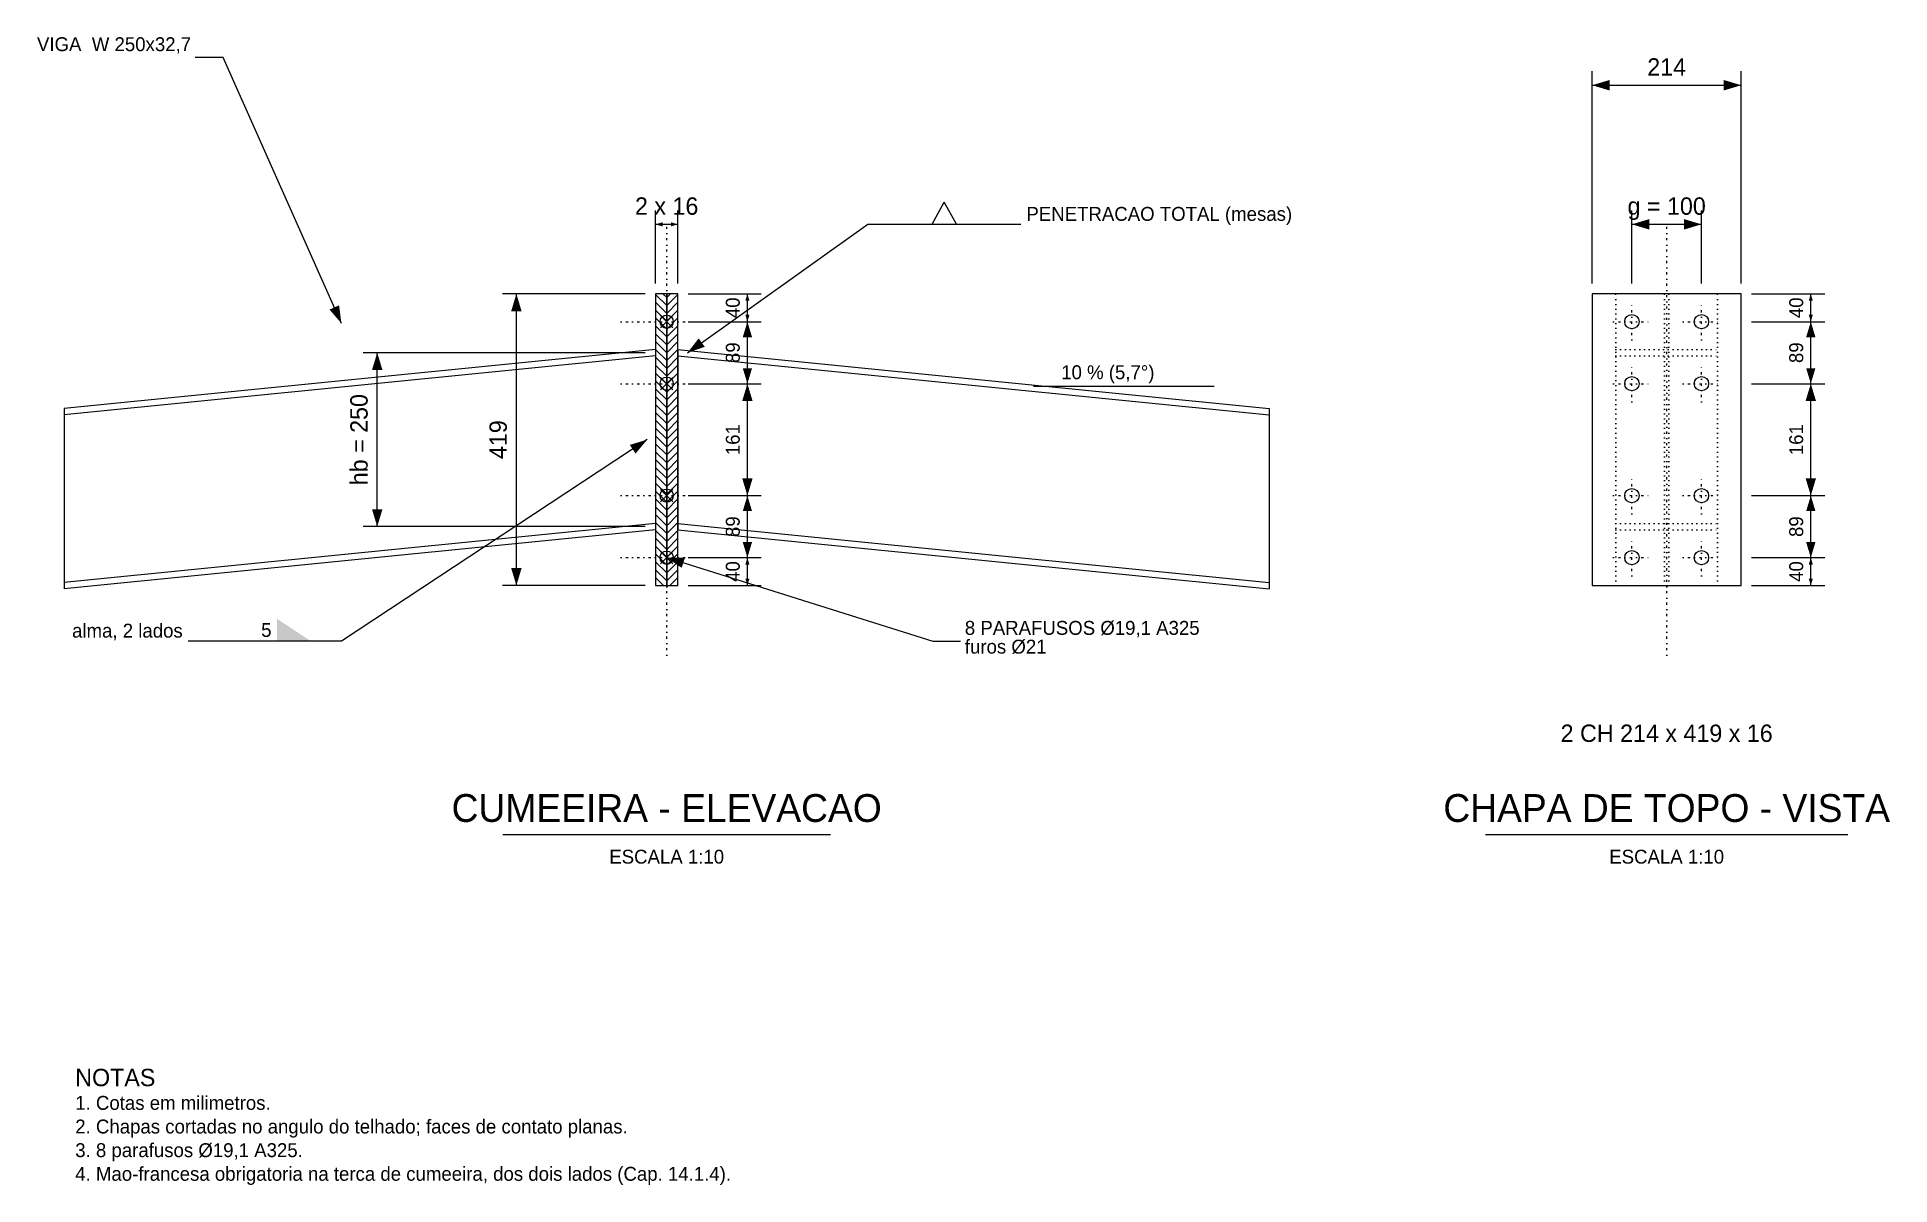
# Model space of a CAD drawing. Header units: millimetres. Extents: x -905 to 1758, y -1201 to 449.
import ezdxf
from ezdxf.enums import TextEntityAlignment as Align

# ---------------------------------------------------------------- set-up
doc = ezdxf.new("R2010")
doc.units = ezdxf.units.MM
doc.linetypes.add('CENTER', pattern=[16.375, 0.5, -6.35, 3.175, -6.35])
doc.linetypes.add('HIDDEN', pattern=[10.024999999999999, 0.5, -6.35, 3.175])
for name, color, linetype in [('ACO', 7, 'CONTINUOUS'), ('ACO-FINO', 8, 'CONTINUOUS'), ('COTA', 3, 'CONTINUOUS'), ('EIXO', 1, 'CENTER'), ('FURO', 5, 'CONTINUOUS'), ('HACHURA', 8, 'CONTINUOUS'), ('OCULTA', 8, 'HIDDEN'), ('PARAFUSO', 5, 'CONTINUOUS'), ('SOLDA', 2, 'CONTINUOUS'), ('TEXTO', 7, 'CONTINUOUS')]:
    doc.layers.add(name, color=color, linetype=linetype)
doc.styles.get("Standard").update_dxf_attribs({"font": 'txt', "width": 0.85})

msp = doc.modelspace()

# ---------------------------------------------------------------- linework, layer by layer
at = {"layer": 'ACO'}
for p, q in [((-16, 0), (-866, -85)), ((-16, 0), (-16, -259.2868)), ((16, 0), (866, -85)), ((16, 0), (16, -259.2868)), ((-16, -9.1454), (-866, -94.1454)), ((16, -9.1454), (866, -94.1454)), ((-16, -250.1414), (-866, -335.1414)), ((-16, -259.2868), (-866, -344.2868)), ((16, -250.1414), (866, -335.1414)), ((16, -259.2868), (866, -344.2868))]:
    msp.add_line(p, q, dxfattribs=at)
for points in [[(-16, -339.2868), (0, -339.2868), (0, 80), (-16, 80)], [(0, -339.2868), (16, -339.2868), (16, 80), (0, 80)], [(1330, -339.2868), (1544.3, -339.2868), (1544.3, 80), (1330, 80)]]:
    msp.add_lwpolyline(points, close=True, dxfattribs=at)
at = {"layer": 'ACO-FINO'}
for p, q in [((-866, -85), (-866, -344.2868)), ((866, -85), (866, -344.2868))]:
    msp.add_line(p, q, dxfattribs=at)
at = {"layer": 'COTA'}
for p, q in [((1330, 95), (1330, 400)), ((1544.3, 95), (1544.3, 400)), ((1330, 380), (1544.3, 380)), ((-16, 95), (-16, 200)), ((16, 95), (16, 200)), ((1387.15, 95), (1387.15, 200)), ((1487.15, 95), (1487.15, 200)), ((-16, 180), (16, 180)), ((1387.15, 180), (1487.15, 180)), ((-31, 80), (-236, 80)), ((-216, -339.2868), (-216, 80)), ((31, 80), (136, 80)), ((116, 40), (116, 80)), ((1559.3, 80), (1664.3, 80)), ((1644.3, 40), (1644.3, 80)), ((31, 40), (136, 40)), ((31, 40), (136, 40)), ((116, -49.1454), (116, 40)), ((1559.3, 40), (1664.3, 40)), ((1559.3, 40), (1664.3, 40)), ((1644.3, -49.1454), (1644.3, 40)), ((-31, -4.5727), (-436, -4.5727)), ((-416, -254.7141), (-416, -4.5727)), ((31, -49.1454), (136, -49.1454)), ((31, -49.1454), (136, -49.1454)), ((116, -210.1414), (116, -49.1454)), ((527, -52.7), (787, -52.7)), ((1559.3, -49.1454), (1664.3, -49.1454)), ((1559.3, -49.1454), (1664.3, -49.1454)), ((1644.3, -210.1414), (1644.3, -49.1454)), ((31, -210.1414), (136, -210.1414)), ((31, -210.1414), (136, -210.1414)), ((116, -299.2868), (116, -210.1414)), ((1559.3, -210.1414), (1664.3, -210.1414)), ((1559.3, -210.1414), (1664.3, -210.1414)), ((1644.3, -299.2868), (1644.3, -210.1414)), ((-31, -254.7141), (-436, -254.7141)), ((31, -299.2868), (136, -299.2868)), ((31, -299.2868), (136, -299.2868)), ((116, -339.2868), (116, -299.2868)), ((1559.3, -299.2868), (1664.3, -299.2868)), ((1559.3, -299.2868), (1664.3, -299.2868)), ((1644.3, -339.2868), (1644.3, -299.2868)), ((-31, -339.2868), (-236, -339.2868)), ((31, -339.2868), (136, -339.2868)), ((1559.3, -339.2868), (1664.3, -339.2868))]:
    msp.add_line(p, q, dxfattribs=at)
for points in [[(1330, 380), (1355, 372.5), (1355, 387.5)], [(1544.3, 380), (1519.3, 387.5), (1519.3, 372.5)], [(1387.15, 180), (1412.15, 172.5), (1412.15, 187.5)], [(1487.15, 180), (1462.15, 187.5), (1462.15, 172.5)], [(-16, 180), (-6, 177), (-6, 183)], [(16, 180), (6, 183), (6, 177)], [(-216, 80), (-223.5, 55), (-208.5, 55)], [(116, 80), (113, 70), (119, 70)], [(1644.3, 80), (1641.3, 70), (1647.3, 70)], [(116, 40), (109.3141, 17.7137), (122.6859, 17.7137)], [(116, 40), (119, 50), (113, 50)], [(1644.3, 40), (1637.6141, 17.7137), (1650.9859, 17.7137)], [(1644.3, 40), (1647.3, 50), (1641.3, 50)], [(-416, -4.5727), (-423.5, -29.5727), (-408.5, -29.5727)], [(116, -49.1454), (108.5, -74.1454), (123.5, -74.1454)], [(116, -49.1454), (122.6859, -26.859), (109.3141, -26.859)], [(1644.3, -49.1454), (1636.8, -74.1454), (1651.8, -74.1454)], [(1644.3, -49.1454), (1650.9859, -26.859), (1637.6141, -26.859)], [(116, -210.1414), (123.5, -185.1414), (108.5, -185.1414)], [(1644.3, -210.1414), (1651.8, -185.1414), (1636.8, -185.1414)], [(116, -210.1414), (109.3141, -232.4278), (122.6859, -232.4278)], [(1644.3, -210.1414), (1637.6141, -232.4278), (1650.9859, -232.4278)], [(-416, -254.7141), (-408.5, -229.7141), (-423.5, -229.7141)], [(116, -299.2868), (122.6859, -277.0004), (109.3141, -277.0004)], [(1644.3, -299.2868), (1650.9859, -277.0004), (1637.6141, -277.0004)], [(-216, -339.2868), (-208.5, -314.2868), (-223.5, -314.2868)], [(116, -299.2868), (113, -309.2868), (119, -309.2868)], [(1644.3, -299.2868), (1641.3, -309.2868), (1647.3, -309.2868)], [(116, -339.2868), (119, -329.2868), (113, -329.2868)], [(1644.3, -339.2868), (1647.3, -329.2868), (1641.3, -329.2868)]]:
    msp.add_solid(points, dxfattribs=at)
at = {"layer": 'EIXO'}
for p, q in [((0, -439.2868), (0, 180)), ((1437.15, -439.2868), (1437.15, 180)), ((1387.15, 13.725), (1387.15, 66.275)), ((1487.15, 13.725), (1487.15, 66.275)), ((-65.53, 40), (65.53, 40)), ((1360.875, 40), (1413.425, 40)), ((1460.875, 40), (1513.425, 40)), ((1387.15, -75.4204), (1387.15, -22.8704)), ((1487.15, -75.4204), (1487.15, -22.8704)), ((-65.53, -49.1454), (65.53, -49.1454)), ((1360.875, -49.1454), (1413.425, -49.1454)), ((1460.875, -49.1454), (1513.425, -49.1454)), ((1387.15, -236.4164), (1387.15, -183.8664)), ((1487.15, -236.4164), (1487.15, -183.8664)), ((-65.53, -210.1414), (65.53, -210.1414)), ((1360.875, -210.1414), (1413.425, -210.1414)), ((1460.875, -210.1414), (1513.425, -210.1414)), ((1387.15, -325.5618), (1387.15, -273.0118)), ((1487.15, -325.5618), (1487.15, -273.0118)), ((-65.53, -299.2868), (65.53, -299.2868)), ((1360.875, -299.2868), (1413.425, -299.2868)), ((1460.875, -299.2868), (1513.425, -299.2868))]:
    msp.add_line(p, q, dxfattribs=at)
at = {"layer": 'FURO'}
for centre in [(1387.15, 40), (1487.15, 40), (1387.15, -49.1454), (1487.15, -49.1454), (1387.15, -210.1414), (1487.15, -210.1414), (1387.15, -299.2868), (1487.15, -299.2868)]:
    msp.add_circle(centre, 10.275, dxfattribs=at)
at = {"layer": 'HACHURA'}
for p, q in [((-5.3659, 80), (0, 74.6341)), ((0, 74.6341), (5.3659, 80)), ((-16, 79.3204), (0, 63.3204)), ((-16, 68.0067), (0, 52.0067)), ((-16, 56.693), (0, 40.693)), ((0, 63.3204), (16, 79.3204)), ((0, 52.0067), (16, 68.0067)), ((0, 40.693), (16, 56.693)), ((-16, 45.3793), (0, 29.3793)), ((-16, 34.0656), (0, 18.0656)), ((0, 29.3793), (16, 45.3793)), ((0, 18.0656), (16, 34.0656)), ((-16, 22.7519), (0, 6.7519)), ((-16, 11.4382), (0, -4.5618)), ((-16, 0.1245), (0, -15.8755)), ((0, 6.7519), (16, 22.7519)), ((0, -4.5618), (16, 11.4382)), ((0, -15.8755), (16, 0.1245)), ((-16, -11.1892), (0, -27.1892)), ((-16, -22.503), (0, -38.503)), ((0, -27.1892), (16, -11.1892)), ((0, -38.503), (16, -22.503)), ((-16, -33.8167), (0, -49.8167)), ((-16, -45.1304), (0, -61.1304)), ((0, -49.8167), (16, -33.8167)), ((0, -61.1304), (16, -45.1304)), ((-16, -56.4441), (0, -72.4441)), ((-16, -67.7578), (0, -83.7578)), ((-16, -79.0715), (0, -95.0715)), ((0, -72.4441), (16, -56.4441)), ((0, -83.7578), (16, -67.7578)), ((0, -95.0715), (16, -79.0715)), ((-16, -90.3852), (0, -106.3852)), ((-16, -101.6989), (0, -117.6989)), ((0, -106.3852), (16, -90.3852)), ((0, -117.6989), (16, -101.6989)), ((-16, -113.0126), (0, -129.0126)), ((-16, -124.3263), (0, -140.3263)), ((0, -129.0126), (16, -113.0126)), ((0, -140.3263), (16, -124.3263)), ((-16, -135.64), (0, -151.64)), ((-16, -146.9537), (0, -162.9537)), ((-16, -158.2675), (0, -174.2675)), ((0, -151.64), (16, -135.64)), ((0, -162.9537), (16, -146.9537)), ((0, -174.2675), (16, -158.2675)), ((-16, -169.5812), (0, -185.5812)), ((-16, -180.8949), (0, -196.8949)), ((0, -185.5812), (16, -169.5812)), ((0, -196.8949), (16, -180.8949)), ((-16, -192.2086), (0, -208.2086)), ((-16, -203.5223), (0, -219.5223)), ((0, -208.2086), (16, -192.2086)), ((0, -219.5223), (16, -203.5223)), ((-16, -214.836), (0, -230.836)), ((-16, -226.1497), (0, -242.1497)), ((-16, -237.4634), (0, -253.4634)), ((0, -230.836), (16, -214.836)), ((0, -242.1497), (16, -226.1497)), ((0, -253.4634), (16, -237.4634)), ((-16, -248.7771), (0, -264.7771)), ((-16, -260.0908), (0, -276.0908)), ((0, -264.7771), (16, -248.7771)), ((0, -276.0908), (16, -260.0908)), ((-16, -271.4045), (0, -287.4045)), ((-16, -282.7182), (0, -298.7182)), ((0, -287.4045), (16, -271.4045)), ((0, -298.7182), (16, -282.7182)), ((-16, -294.032), (0, -310.032)), ((-16, -305.3457), (0, -321.3457)), ((-16, -316.6594), (0, -332.6594)), ((0, -310.032), (16, -294.032)), ((0, -321.3457), (16, -305.3457)), ((0, -332.6594), (16, -316.6594)), ((-16, -327.9731), (-4.6863, -339.2868)), ((4.6863, -339.2868), (16, -327.9731))]:
    msp.add_line(p, q, dxfattribs=at)
at = {"layer": 'OCULTA'}
for p, q in [((1364.15, -339.2868), (1364.15, 80)), ((1434.1, -339.2868), (1434.1, 80)), ((1440.2, -339.2868), (1440.2, 80)), ((1510.15, -339.2868), (1510.15, 80)), ((1364.15, 0), (1510.15, 0)), ((1364.15, -9.1454), (1510.15, -9.1454)), ((1364.15, -250.1414), (1510.15, -250.1414)), ((1364.15, -259.2868), (1510.15, -259.2868))]:
    msp.add_line(p, q, dxfattribs=at)
at = {"layer": 'PARAFUSO'}
for p, q in [((-9.0488, 30.9513), (9.0488, 49.0487)), ((-9.0488, 49.0487), (9.0488, 30.9513)), ((-9.0488, -58.1941), (9.0488, -40.0966)), ((-9.0488, -40.0966), (9.0488, -58.1941)), ((-9.0488, -219.1902), (9.0488, -201.0927)), ((-9.0488, -201.0927), (9.0488, -219.1902)), ((-9.0488, -308.3355), (9.0488, -290.238)), ((-9.0488, -290.238), (9.0488, -308.3355))]:
    msp.add_line(p, q, dxfattribs=at)
for centre in [(0, 40), (0, -49.1454), (0, -210.1414), (0, -299.2868)]:
    msp.add_circle(centre, 9.525, dxfattribs=at)
at = {"layer": 'SOLDA'}
for p, q in [((381.4, 180), (399, 212)), ((416.6, 180), (399, 212)), ((30, -4.5727), (289, 180)), ((289, 180), (509, 180)), ((381.4, 180), (416.6, 180)), ((-28, -129.6434), (-467.5, -419.2868)), ((-467.5, -419.2868), (-687.5, -419.2868))]:
    msp.add_line(p, q, dxfattribs=at)
for points in [[(30, -4.5727), (54.7118, 3.8282), (46.0066, 16.0438)], [(-28, -129.6434), (-53.0016, -137.138), (-44.7475, -149.6627)], [(-559.9, -419.2868), (-511.5, -419.2868), (-559.9, -387.2868)]]:
    msp.add_solid(points, dxfattribs=at)
at = {"layer": 'TEXTO'}
for p, q in [((-637.5, 420), (-677.5, 420)), ((-467.5, 37.6046), (-637.5, 420)), ((0, -299.2868), (382.5, -419.2868)), ((382.5, -419.2868), (422.5, -419.2868)), ((-235.6, -697.2868), (235.6, -697.2868)), ((1176.75, -697.2868), (1697.55, -697.2868))]:
    msp.add_line(p, q, dxfattribs=at)
for points in [[(-467.5, 37.6046), (-470.8025, 63.4956), (-484.5091, 57.4021)], [(0, -299.2868), (21.6086, -313.9264), (26.0987, -299.6142)]]:
    msp.add_solid(points, dxfattribs=at)

# ---------------------------------------------------------------- texts
at = {"layer": 'COTA'}
for s, p in [('214', (1437.15, 393.75)), ('2 x 16', (0, 193.75)), ('g = 100', (1437.15, 193.75))]:
    msp.add_text(s, height=25, dxfattribs=at).set_placement(p, align=Align.CENTER)
for s, height, p in [('40', 20, (105, 60)), ('40', 20, (1633.3, 60)), ('89', 20, (105, -4.5727)), ('89', 20, (1633.3, -4.5727)), ('hb = 250', 25, (-429.75, -129.6434)), ('419', 25, (-229.75, -129.6434)), ('161', 20, (105, -129.6434)), ('161', 20, (1633.3, -129.6434)), ('89', 20, (105, -254.7141)), ('89', 20, (1633.3, -254.7141)), ('40', 20, (105, -319.2868)), ('40', 20, (1633.3, -319.2868))]:
    msp.add_text(s, height=height, rotation=90, dxfattribs=at).set_placement(p, align=Align.CENTER)
msp.add_text('10 %%% (5,7%%d)', height=20, dxfattribs=at).set_placement((567, -42.7))
at = {"layer": 'SOLDA'}
msp.add_text('PENETRACAO TOTAL (mesas)', height=20, dxfattribs=at).set_placement((517, 185))
for s, p in [('alma, 2 lados', (-695.5, -414.2868)), ('5', (-567.9, -413.2868))]:
    msp.add_text(s, height=20, dxfattribs=at).set_placement(p, align=Align.RIGHT)
at = {"layer": 'TEXTO'}
msp.add_text('VIGA  W 250x32,7', height=20, dxfattribs=at).set_placement((-683.5, 429), align=Align.RIGHT)
for s, height, p in [('8 PARAFUSOS %%c19,1 A325', 20, (428.5, -410.2868)), ('furos %%c21', 20, (428.5, -437.2868)), ('NOTAS', 25, (-850, -1059.2868)), ('1. Cotas em milimetros.', 20, (-850, -1093.2868)), ('2. Chapas cortadas no angulo do telhado; faces de contato planas.', 20, (-850, -1127.2868)), ('3. 8 parafusos %%c19,1 A325.', 20, (-850, -1161.2868)), ('4. Mao-francesa obrigatoria na terca de cumeeira, dos dois lados (Cap. 14.1.4).', 20, (-850, -1195.2868))]:
    msp.add_text(s, height=height, dxfattribs=at).set_placement(p)
for s, height, p in [('2 CH 214 x 419 x 16', 25, (1437.15, -564.2868)), ('CUMEEIRA - ELEVACAO', 40, (0, -679.2868)), ('CHAPA DE TOPO - VISTA', 40, (1437.15, -679.2868)), ('ESCALA 1:10', 20, (0, -739.2868)), ('ESCALA 1:10', 20, (1437.15, -739.2868))]:
    msp.add_text(s, height=height, dxfattribs=at).set_placement(p, align=Align.CENTER)

doc.saveas('drawing.dxf')
